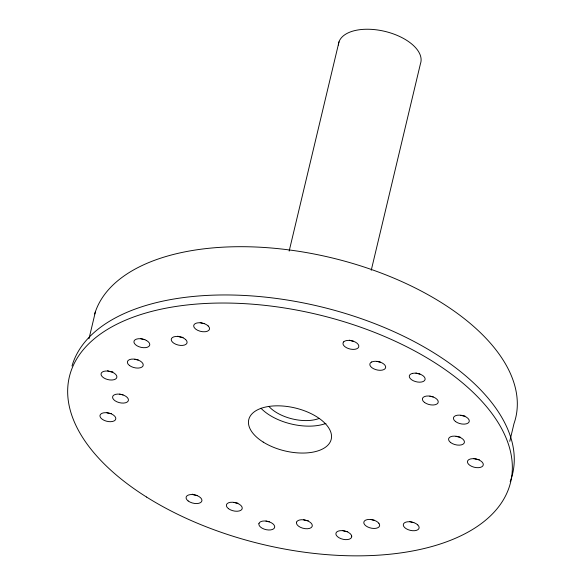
<?xml version="1.0" encoding="UTF-8"?>
<svg xmlns="http://www.w3.org/2000/svg" width="585" height="585" viewBox="0 0 585 585"><rect width="100%" height="100%" fill="white"/><g stroke="black" fill="none" stroke-linecap="round" stroke-linejoin="round"><path stroke-width="0.88" d="M88.986 338.773L95.501 311.425M289.151 251.104L339.015 41.828M371.241 270.292L420.461 63.677A42.208 21.989 13.4 0 0 383.979 31.166A42.208 21.989 13.4 0 0 338.379 45.06M509.776 441.331L513.974 423.686A216.867 112.985 13.4 0 0 339.827 259.864A216.867 112.985 13.4 0 0 94.675 313.969M111.486 413.58L110.477 413.522A8.102 4.219 13.4 0 1 107.062 412.696M123.099 394.919L119.837 394.18A8.102 4.219 13.4 0 0 112.576 397.025A8.102 4.219 13.4 0 0 119.106 402.582L121.175 402.992A8.102 4.219 13.4 0 0 128.437 400.14A8.102 4.219 13.4 0 0 121.907 394.582M107.516 370.766L109.49 371.446A8.102 4.219 13.4 0 0 112.927 371.958M71.999 366.013A226.834 118.185 13.4 0 1 329.53 308.968A226.834 118.185 13.4 0 1 510.186 481.682M197.635 495.473A8.102 4.219 13.4 0 1 192.246 494.164M237.934 503.166A8.102 4.219 13.4 0 1 233.824 502.361M269.363 521.827A8.102 4.219 13.4 0 1 265.956 520.994M308.332 520.687A8.102 4.219 13.4 0 1 303.556 519.751M374.51 520.299A8.102 4.219 13.4 0 1 371.087 519.509M460.124 437.061A8.102 4.219 13.4 0 1 456.015 436.256M413.8 522.573A8.102 4.219 13.4 0 1 409.756 521.484M347.768 531.575A8.102 4.219 13.4 0 1 342.357 530.383M479.327 459.627A8.102 4.219 13.4 0 1 477.96 459.525L475.89 459.115A8.102 4.219 13.4 0 1 473.916 458.435M464.98 416.052A8.102 4.219 13.4 0 1 460.87 415.248M433.251 396.871A8.102 4.219 13.4 0 1 429.829 396.118M380.389 362.13A8.102 4.219 13.4 0 1 376.981 361.311M183.127 337.377A8.102 4.219 13.4 0 1 177.716 336.185M204.231 323.607A8.102 4.219 13.4 0 1 200.18 322.525M353.486 341.223A8.102 4.219 13.4 0 1 349.442 340.141M419.971 374.02A8.102 4.219 13.4 0 1 415.906 372.981M121.029 394.509A8.102 4.219 13.4 0 1 119.691 394.085M144.861 339.578A8.102 4.219 13.4 0 1 140.78 338.605M138.243 359.943A8.102 4.219 13.4 0 1 134.813 359.19M319.293 418.392A32.402 16.885 13.4 0 1 269.056 406.612M325.947 423.416A42.376 22.076 13.4 0 1 260.998 408.25M258.958 523.399L258.863 524.504A8.102 4.219 13.4 0 0 266.402 529.732A8.102 4.219 13.4 0 0 274.592 527.59L274.687 526.485A8.102 4.219 13.4 0 0 267.148 521.257A8.102 4.219 13.4 0 0 258.958 523.399M296.558 522.156L296.463 523.261A8.102 4.219 13.4 0 0 305.041 528.657A8.102 4.219 13.4 0 0 312.288 525.242L311.842 524.072A8.102 4.219 13.4 0 0 303.703 519.846A8.102 4.219 13.4 0 0 296.558 522.156M343.709 341.83L343.081 342.795A8.102 4.219 13.4 0 0 348.484 348.58A8.102 4.219 13.4 0 0 358.086 347.951L358.715 346.993A8.102 4.219 13.4 0 0 353.311 341.201A8.102 4.219 13.4 0 0 343.709 341.83M371.658 361.991L370.546 362.751A8.102 4.219 13.4 0 0 373.508 368.704A8.102 4.219 13.4 0 0 383.848 369.596L384.959 368.835A8.102 4.219 13.4 0 0 382.005 362.883A8.102 4.219 13.4 0 0 371.658 361.991M412.542 373.384L411.036 373.903A8.102 4.219 13.4 0 0 411.452 379.65A8.102 4.219 13.4 0 0 421.88 381.947L423.386 381.427A8.102 4.219 13.4 0 0 422.97 375.687A8.102 4.219 13.4 0 0 412.542 373.384M107.216 412.791L105.19 412.681A8.102 4.219 13.4 0 0 100.123 416.783A8.102 4.219 13.4 0 0 108.554 421.595L110.58 421.705A8.102 4.219 13.4 0 0 115.64 417.602A8.102 4.219 13.4 0 0 107.216 412.791M476.775 459.188L474.706 458.786A8.102 4.219 13.4 0 0 467.437 461.631A8.102 4.219 13.4 0 0 473.967 467.188L476.036 467.591A8.102 4.219 13.4 0 0 483.305 464.746A8.102 4.219 13.4 0 0 476.775 459.188M112.349 372.199L110.375 371.519A8.102 4.219 13.4 0 0 101.402 372.916A8.102 4.219 13.4 0 0 105.593 378.839L107.567 379.519A8.102 4.219 13.4 0 0 116.532 378.122A8.102 4.219 13.4 0 0 112.349 372.199M146.652 340.594L144.853 339.724A8.102 4.219 13.4 0 0 134.959 339.892A8.102 4.219 13.4 0 0 137.058 345.815L138.857 346.678A8.102 4.219 13.4 0 0 148.758 346.51A8.102 4.219 13.4 0 0 146.652 340.594M208.158 325.933L206.761 324.865A8.102 4.219 13.4 0 0 197.993 322.825A8.102 4.219 13.4 0 0 193.723 326.284L194.169 327.461A8.102 4.219 13.4 0 0 205.284 331.724A8.102 4.219 13.4 0 0 208.158 325.933M185.686 339.592L184.297 338.525A8.102 4.219 13.4 0 0 173.825 336.843A8.102 4.219 13.4 0 0 172.655 342.283L174.045 343.351A8.102 4.219 13.4 0 0 184.516 345.033A8.102 4.219 13.4 0 0 185.686 339.592M417.727 524.891L416.33 523.824A8.102 4.219 13.4 0 0 405.866 522.142A8.102 4.219 13.4 0 0 404.688 527.582L406.085 528.65A8.102 4.219 13.4 0 0 416.557 530.332A8.102 4.219 13.4 0 0 417.727 524.891M378.861 523.261L377.713 522.134A8.102 4.219 13.4 0 0 367.329 519.604A8.102 4.219 13.4 0 0 364.601 524.621L365.749 525.754A8.102 4.219 13.4 0 0 376.133 528.277A8.102 4.219 13.4 0 0 378.861 523.261M351.724 536.123L351.278 534.953A8.102 4.219 13.4 0 0 342.115 530.639A8.102 4.219 13.4 0 0 335.9 534.149L336.338 535.319A8.102 4.219 13.4 0 0 345.508 539.633A8.102 4.219 13.4 0 0 351.724 536.123M146.55 497.038A226.834 118.185 13.4 0 0 508.855 488.146A226.834 118.185 13.4 0 0 214.585 303.132A226.834 118.185 13.4 0 0 146.55 497.038M188.143 500.95A8.102 4.219 13.4 0 0 201.584 501.652A8.102 4.219 13.4 0 0 192.319 494.552A8.102 4.219 13.4 0 0 188.143 500.95M228.442 508.643A8.102 4.219 13.4 0 0 241.883 509.345A8.102 4.219 13.4 0 0 232.618 502.244A8.102 4.219 13.4 0 0 228.442 508.643M450.633 442.538A8.102 4.219 13.4 0 0 464.073 443.24A8.102 4.219 13.4 0 0 454.808 436.139A8.102 4.219 13.4 0 0 450.633 442.538M455.488 421.522A8.102 4.219 13.4 0 0 468.929 422.224A8.102 4.219 13.4 0 0 459.664 415.131A8.102 4.219 13.4 0 0 455.488 421.522M424.439 402.392A8.102 4.219 13.4 0 0 437.88 403.102A8.102 4.219 13.4 0 0 428.622 396.001A8.102 4.219 13.4 0 0 424.439 402.392M129.431 365.471A8.102 4.219 13.4 0 0 142.872 366.173A8.102 4.219 13.4 0 0 133.607 359.073A8.102 4.219 13.4 0 0 129.431 365.471M263.199 442.07A42.376 22.076 13.4 0 0 330.883 440.41A42.376 22.076 13.4 0 0 275.908 405.844A42.376 22.076 13.4 0 0 263.199 442.07"/></g></svg>
